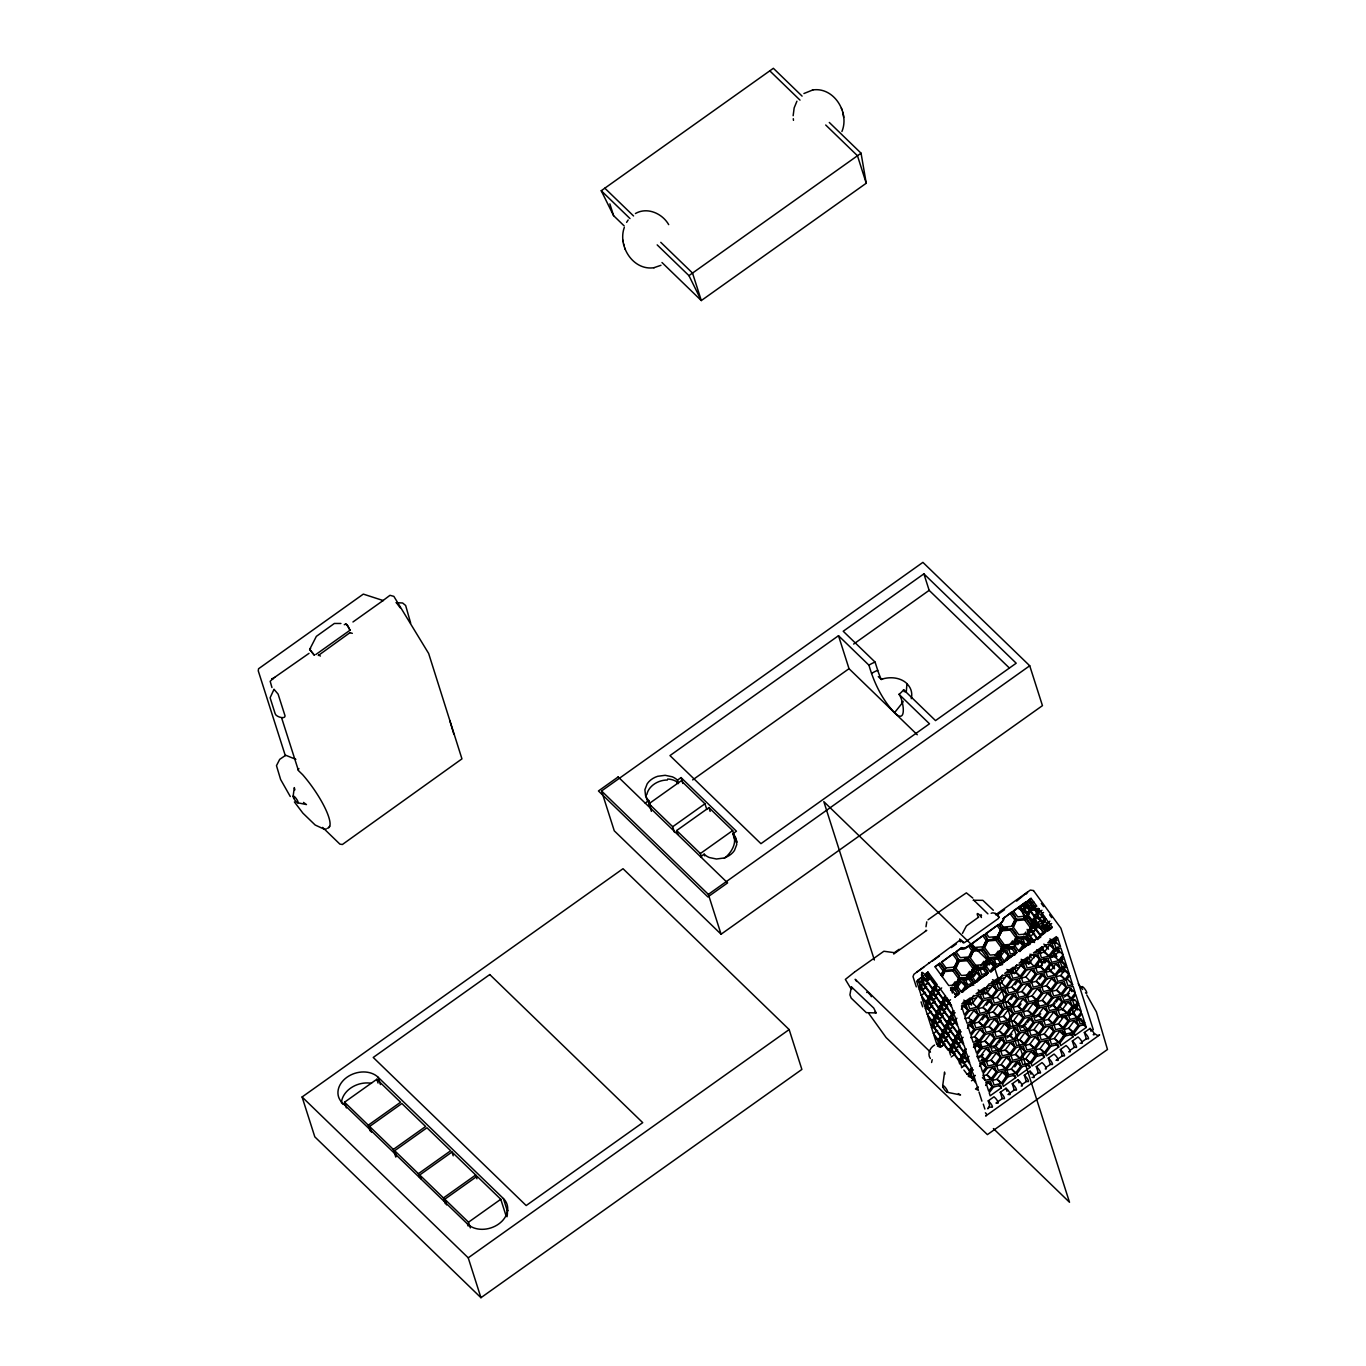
<?xml version="1.0" encoding="UTF-8"?>
<svg xmlns="http://www.w3.org/2000/svg" width="1366" height="1366" viewBox="0 0 1366 1366"><rect width="100%" height="100%" fill="white"/><g stroke="black" fill="none" stroke-linecap="round" stroke-linejoin="round"><path stroke-width="1.5" d="M893.705 954.031L926.746 930.383M654.177 267.685C633.141 271.031 617.466 246.051 624.33 227.422M796.924 101.204L794.158 107.914L793.151 115.717M841.917 131.495C849.823 112.712 834.063 86.57 812.514 89.985M851.325 987.037L849.925 994.858L851.189 998.102L866.351 1012.667L876.152 1012.94L873.711 1008.04L851.445 986.901L851.906 989.001M944.845 1074.291L944.521 1072.02M944.487 1072.669L942.694 1085.748M453.871 734.225L449.721 720.377M293.127 796.31L294.305 787.601L294.885 789.889M925.977 926.763L926.763 921.862M906.256 692.152L906.956 683.649A24.656 19.022 -17.7 0 0 882.521 678.953M1026.447 893.962L1026.925 892.783M352.308 633.346L350.277 632.765M309.655 649.448L314.248 655.082L309.655 649.448L316.349 636.368L334.363 623.459L340.919 623.477M344.266 624.672L346.349 624.074L350.106 630.153L315.751 654.587M318.295 655.509L350.14 632.543M854.399 972.165L845.366 979.405L850.728 988.318M410.671 623.118L405.651 605.497L402.629 602.987L396.003 602.662M991.17 913.273C993.936 911.498 1000.783 915.698 998.341 918.55L964.362 942.677L960.418 939.808L913.922 974.282L913.017 976.588L916.296 986.867M940.798 975.222L944.06 969.245L939.706 963.286L934.942 966.684L941.345 975.444L944.06 969.245M941.874 976.553L945.221 970.321L954.117 969.553L959.461 976.878L955.927 984.937L948.738 985.552L942.369 976.844L945.221 970.321M958.403 959.034L953.656 968.46L958.403 959.034L954.049 953.092L941.618 961.92L945.972 967.879L954.868 967.111M955.517 967.913L959.564 960.11L968.46 959.359L973.804 966.667L969.057 976.075L973.804 966.667M959.564 960.11L956.029 968.187L961.374 975.495L970.27 974.743M954.714 986.286L959.461 976.878M964.43 958.556L967.999 958.249L972.746 948.841L969.877 944.913L967.179 946.792A7.581 7.342 42.6 0 1 964.737 947.765A6.642 6.437 42.3 0 1 961.732 947.628L955.961 951.726L960.315 957.668L969.211 956.917L972.746 948.841M956.593 985.74L960.622 977.936L969.518 977.185L973.856 983.127L961.784 992.194M960.622 977.936L957.088 986.013L961.442 991.972L973.856 983.127M969.86 957.703L973.907 949.916L982.803 949.148L988.147 956.473L984.613 964.533L975.717 965.301L974.504 966.633L969.16 959.325M973.907 949.916L970.372 957.993L975.717 965.301M982.325 948.055L987.089 938.63L984.22 934.703L971.789 943.547L974.658 947.475L983.554 946.706L987.089 938.63M970.219 977.151L974.965 967.743L983.862 966.974L988.199 972.933L974.573 983.11L970.219 977.151L974.965 967.743M984.203 947.509L988.25 939.706L997.146 938.954L1002.49 946.262L997.743 955.671L1002.49 946.262M988.25 939.706L984.715 947.782L990.06 955.09L998.956 954.339M983.4 965.882L988.147 956.473M993.116 938.152L996.668 937.844L1001.432 928.436L998.563 924.509L986.132 933.337L984.92 934.685L986.833 937.298M985.279 965.335L989.308 957.532L998.205 956.781L1002.542 962.723L990.47 971.789M996.668 937.844L1001.432 928.436M989.308 957.532L985.774 965.608L990.128 971.567L1002.542 962.723M997.846 938.92L1002.593 929.512L1011.489 928.743L1016.833 936.069L1013.299 944.128L1004.403 944.896L1003.19 946.228L997.846 938.92L1002.593 929.512M1011.728 926.028L1015.775 918.225L1011.421 912.283L1003.02 918.737L1011.421 912.283M998.905 956.746L1003.651 947.338L1012.548 946.57L1016.885 952.529L1003.259 962.706L998.905 956.746L1003.651 947.338M1015.775 918.225L1012.24 926.302L1003.344 927.07L1002.132 928.402L999.263 924.475L1000.083 923.911M1012.889 927.104L1016.936 919.301L1025.832 918.55L1031.176 925.858L1026.429 935.266L1031.176 925.858M1016.936 919.301L1013.401 927.377L1018.746 934.685L1027.642 933.934M1012.787 943.855L1016.833 936.069M1030.118 908.031L1025.354 917.44L1030.118 908.031L1025.764 902.072L1013.333 910.917L1017.687 916.859L1026.583 916.108M1013.965 944.93L1017.994 937.127L1026.89 936.376L1031.228 942.318L1019.156 951.385M1017.994 937.127L1014.46 945.204L1018.814 951.163L1031.228 942.318M1026.532 918.515L1031.279 909.107L1038.467 908.492L1044.836 917.201L1041.985 923.723L1033.089 924.492L1031.876 925.824L1026.532 918.515L1031.279 909.107M1032.337 926.933L1027.591 936.342L1032.337 926.933L1041.233 926.165L1045.571 932.124L1031.945 942.301L1028.683 937.827M1041.473 923.433L1044.836 917.201M1042.617 924.594L1045.861 918.601L1052.264 927.36L1047.876 930.963M1045.195 930.605L1041.934 926.148L1045.861 918.601M962.467 933.371L966.445 925.875L978.176 917.491M273.968 689.42L270.109 697.77L275.129 713.65C275.795 716.86 285.255 719.558 285.067 715.921L278.101 694.116L274.088 689.369L274.02 690.428M995.575 913.461L995.507 914.52M902.738 702.431L894.508 712.711C882.043 699.477 873.933 682.556 868.947 665.191L838.502 635.702L669.972 755.586L760.947 843.676L929.478 723.792L899.016 694.304A24.161 18.646 -17.7 0 0 903.626 689.728L935.522 720.599L1016.202 663.21L923.894 573.857L843.215 631.246L875.094 662.1L877.723 670.347A58.909 14.343 54.6 0 0 881.275 679.483L882.556 679.073M626.601 222.351L628.155 219.977M309.689 649.328L310.628 648.611M952.017 985.945L955.227 981.642M954.458 985.091L956.593 982.222M956.951 987.703L961.22 981.983L965.438 986.064L961.169 991.801M966.36 975.734L969.57 971.431M971.294 977.51L975.563 971.772L979.781 975.853L974.436 983.025M980.703 965.54L983.913 961.237M973.719 976.673L976.929 972.37L981.147 976.451L986.457 975.204M962.535 992.382L966.804 986.645L973.89 984.988M983.144 964.686L985.279 961.818M985.637 967.299L989.889 961.579L994.124 965.66L989.855 971.397M995.046 955.329L998.256 951.026M989.138 965.028L991.272 962.159L995.49 966.24L1002.576 964.584M976.878 982.188L981.147 976.451M996.412 955.927L999.622 951.624L1006.708 949.951L1008.467 955.449L1003.122 962.62L1016.885 952.529M961.288 1009.286L964.089 1005.325M999.98 957.105L1004.232 951.368L1008.467 955.449M1009.389 945.135L1012.599 940.832M966.633 1002.781L970.321 997.846L961.749 1003.942L966.633 1002.781L963.833 1000.066M973.804 995.37L971.67 998.239L973.429 1003.737M991.221 971.977L995.49 966.24M1011.83 944.282L1013.965 941.43L1021.051 939.757L1022.81 945.255L1018.541 950.992M967.999 1003.378L973.343 996.207L980.429 994.55L982.188 1000.049L976.844 1007.203L969.758 1008.876L967.999 1003.378L965.199 1000.663M967.316 1004.369L972.626 1003.122L978.432 995.114M1014.323 946.894L1018.575 941.174L1022.81 945.255M1023.749 934.89L1025.917 932.005M967.845 1010.242L964.362 1014.921L961.459 1005.837L966.086 1004.744L967.845 1010.242L963.628 1006.161M980.976 992.587L984.664 987.635L976.092 993.731L980.976 992.587L978.176 989.855M1017.824 944.623L1019.958 941.755L1024.176 945.835L1029.896 944.504M989.223 983.742L986.013 988.045L987.772 993.543M1006.622 960.349L1009.833 956.046L1015.143 954.8M969.211 1010.84L964.891 1016.628L966.991 1023.185L972.712 1021.836L978.056 1014.665L976.297 1009.167L969.211 1010.84L964.994 1006.759M982.342 993.184L987.686 986.013L994.772 984.34L996.531 989.838L991.187 997.009L984.101 998.683L982.342 993.184L979.542 990.452M964.686 1018.643L968.494 1017.755L973.838 1010.584L978.056 1014.665M981.659 994.175L986.969 992.928L992.775 984.92M995.319 982.376L999.007 977.441L990.435 983.537L995.319 982.376L992.519 979.661M1002.49 974.965L1000.356 977.834L1002.115 983.332M1019.907 951.573L1024.176 945.835M983.554 1000.629L978.21 1007.801L979.968 1013.299L987.055 1011.625L992.399 1004.471L990.64 998.973L983.554 1000.629L979.337 996.548M996.685 982.974L1002.029 975.802L1009.115 974.146L1010.874 979.644L1005.53 986.798L998.444 988.472L996.685 982.974L993.885 980.259M967.367 1028.325L969.706 1025.2L973.924 1029.298L970.441 1033.977L967.538 1024.876L972.165 1023.8L973.924 1029.298M977.527 1008.791L982.837 1007.545L988.181 1000.373L992.399 1004.471M996.002 983.964L1001.312 982.717L1007.118 974.709M1009.662 972.182L1013.35 967.23L1004.778 973.326L1009.662 972.182L1006.862 969.45M986.337 1005.274L989.547 1000.971L993.765 1005.052L1000.851 1003.395L1002.61 1008.893L997.265 1016.048L990.179 1017.721L988.421 1012.223L984.203 1008.142M1016.833 964.772L1014.699 967.64L1016.458 973.138M974.078 1022.434L979.422 1015.262L986.508 1013.589L988.267 1019.087L982.922 1026.259L975.836 1027.932L974.078 1022.434L971.277 1019.702M992.553 997.607L997.897 990.435L1004.983 988.762L1006.742 994.26L1001.398 1001.432L994.311 1003.105L992.553 997.607L988.335 993.509M1011.028 972.78L1016.372 965.608L1023.458 963.935L1025.217 969.433L1019.873 976.605L1012.787 978.278L1011.028 972.78L1008.228 970.048M973.395 1023.424L978.705 1022.178L984.049 1015.006L988.267 1019.087M991.87 998.597L997.18 997.351L1002.524 990.179L1006.742 994.26M1010.345 973.77L1015.655 972.524L1021.461 964.516M1024.005 961.971L1027.693 957.037L1019.121 963.132L1024.005 961.971L1021.205 959.256M982.205 1019.89L985.415 1015.604L989.633 1019.685L996.719 1018.012L998.478 1023.51L993.133 1030.681L986.047 1032.355L984.288 1026.856L980.071 1022.758M1031.364 954.305L1029.042 957.429L1030.801 962.928M975.29 1029.879L970.97 1035.684L973.07 1042.224L978.79 1040.875L984.135 1033.72L982.376 1028.222L975.29 1029.879L971.072 1025.798M988.421 1012.223L993.765 1005.052M1012.24 980.225L1006.896 987.396L1008.654 992.894L1015.741 991.221L1021.085 984.066L1019.326 978.568L1012.24 980.225L1008.023 976.144M1025.371 962.569L1030.715 955.397L1037.801 953.741L1039.56 959.239L1034.216 966.394L1027.13 968.067L1025.371 962.569L1022.571 959.854M970.765 1037.699L974.573 1036.794L979.917 1029.622L984.135 1033.72M987.738 1013.213L993.048 1011.967L998.392 1004.795L1002.61 1008.893M1006.213 988.386L1011.523 987.14L1016.867 979.968L1021.085 984.066M1024.688 963.559L1029.998 962.313L1035.343 955.141L1039.56 959.239M1015.023 984.869L1018.233 980.566L1022.451 984.647L1029.537 982.991L1031.296 988.489L1025.951 995.643L1018.865 997.317L1017.107 991.818L1012.889 987.738M984.288 1026.856L989.633 1019.685M1008.108 994.858L1002.764 1002.029L1004.522 1007.527L1011.608 1005.854L1016.953 998.683L1015.194 993.184L1008.108 994.858L1003.89 990.777M1021.239 977.202L1026.583 970.031L1033.669 968.357L1035.428 973.856L1030.084 981.027L1022.997 982.7L1021.239 977.202L1017.021 973.104M1039.714 952.375L1045.058 945.204L1052.144 943.53L1053.903 949.028L1048.559 956.2L1041.473 957.873L1039.714 952.375L1036.914 949.643M973.446 1047.38L975.785 1044.256L980.003 1048.337L976.519 1053.015L973.617 1043.931L978.244 1042.839L980.003 1048.337M983.605 1027.847L988.916 1026.6L994.26 1019.429L998.478 1023.51M1002.081 1003.02L1007.391 1001.773L1012.735 994.602L1016.953 998.683M1020.556 978.193L1025.866 976.946L1031.21 969.775L1035.428 973.856M1039.031 953.366L1044.341 952.119L1049.669 944.948L1053.903 949.028M1052.691 941.567L1056.379 936.632L1047.807 942.728L1052.691 941.567L1049.891 938.852M974.982 1047.739L977.151 1044.853L981.369 1048.934L988.455 1047.261L990.213 1052.759L984.869 1059.931L979.149 1061.28L977.049 1054.723L981.369 1048.934M1010.891 999.485L1014.101 995.199L1018.319 999.28L1025.405 997.607L1027.164 1003.105L1021.819 1010.277L1014.733 1011.95L1012.974 1006.452L1008.757 1002.354M981.915 1046.971L980.156 1041.473L985.501 1034.301L992.587 1032.645L994.346 1038.143L989.001 1045.297L981.915 1046.971L977.697 1042.89M998.631 1016.645L1003.976 1009.474L1011.062 1007.818L1012.821 1013.316L1007.476 1020.47L1000.39 1022.144L998.631 1016.645L994.414 1012.565M1017.107 991.818L1022.451 984.647M1040.926 959.82L1035.582 966.991L1037.34 972.49L1044.427 970.816L1049.771 963.662L1048.012 958.164L1040.926 959.82L1036.709 955.739M1054.057 942.164L1057.557 937.486L1060.443 946.57L1055.816 947.663L1054.057 942.164L1051.257 939.449M979.473 1042.463L984.784 1041.216L990.128 1034.045L994.346 1038.143M997.948 1017.636L1003.259 1016.389L1008.603 1009.218L1012.821 1013.316M1016.424 992.809L1021.734 991.562L1027.078 984.391L1031.296 988.489M1034.899 967.982L1040.209 966.735L1045.536 959.564L1049.771 963.662M1044.785 963.03L1046.919 960.161L1051.137 964.242L1058.223 962.586L1059.982 968.084L1054.637 975.239L1047.551 976.912L1045.793 971.414L1041.575 967.333M994.499 1031.279L999.844 1024.107L1006.93 1022.434L1008.689 1027.932L1003.344 1035.104L996.258 1036.777L994.499 1031.279L990.282 1027.181M1012.974 1006.452L1018.319 999.28M1036.794 974.453L1031.45 981.625L1033.208 987.123L1040.294 985.449L1045.639 978.278L1043.88 972.78L1036.794 974.453L1032.576 970.372M1049.925 956.798L1055.269 949.626L1060.989 948.277L1063.09 954.834L1058.77 960.622L1051.683 962.296L1049.925 956.798L1045.707 952.7M976.844 1056.738L980.651 1055.85L985.996 1048.678L990.213 1052.759M993.816 1032.269L999.127 1031.023L1004.471 1023.851L1008.689 1027.932M1012.291 1007.442L1017.602 1006.196L1022.946 999.024L1027.164 1003.105M1030.767 982.615L1036.077 981.369L1041.404 974.197L1045.639 978.278M1049.242 957.788L1054.552 956.542L1058.872 950.736L1057.813 947.475M1021.102 1003.908L1018.968 1006.776L1023.185 1010.874L1024.944 1016.372L1032.03 1014.699L1037.375 1007.527L1035.616 1002.029L1028.53 1003.703L1023.185 1010.874M1039.577 979.08L1042.787 974.795L1047.005 978.876L1054.091 977.202L1055.85 982.7L1050.505 989.872L1043.419 991.545L1041.66 986.047L1037.443 981.949M990.367 1045.895L995.712 1038.723L1002.798 1037.067L1004.556 1042.565L999.212 1049.72L992.126 1051.393L990.367 1045.895L986.15 1041.814M1010.601 1026.566L1008.842 1021.068L1014.187 1013.896L1021.273 1012.24L1023.032 1017.738L1017.687 1024.893L1010.601 1026.566L1006.383 1022.485M1027.317 996.241L1032.662 989.069L1039.748 987.413L1041.507 992.911L1036.162 1000.066L1029.076 1001.739L1027.317 996.241L1023.1 992.16M1045.793 971.414L1051.137 964.242M979.524 1066.419L981.864 1063.294L986.081 1067.392L982.598 1072.071L979.695 1062.97L984.323 1061.894L986.081 1067.392M989.684 1046.885L994.994 1045.639L1000.339 1038.467L1004.556 1042.565M1008.159 1022.058L1013.47 1020.812L1018.814 1013.64L1023.032 1017.738M1026.634 997.231L1031.945 995.985L1037.272 988.813L1041.507 992.911M1045.11 972.404L1050.42 971.158L1055.747 963.986L1059.982 968.084M998.717 1043.078L1001.705 1039.065L1005.922 1043.146L1013.009 1041.49L1014.767 1046.988L1009.423 1054.142L1002.337 1055.816L1000.578 1050.317L1005.922 1043.146M986.235 1060.511L991.579 1053.357L998.666 1051.683L1000.424 1057.182L995.08 1064.353L987.994 1066.009L986.235 1060.511L982.017 1056.43M1004.71 1035.701L1010.055 1028.53L1017.141 1026.856L1018.899 1032.355L1013.555 1039.526L1006.469 1041.199L1004.71 1035.701L1000.493 1031.603M1041.66 986.047L1047.005 978.876M985.552 1061.519L990.862 1060.272L996.207 1053.101L1000.424 1057.182M1004.027 1036.692L1009.337 1035.445L1014.682 1028.274L1018.899 1032.355M1022.502 1011.865L1027.813 1010.618L1033.14 1003.447L1037.375 1007.527M1040.977 987.037L1046.288 985.791L1051.615 978.619L1055.85 982.7M987.447 1067.973L983.127 1073.761L985.227 1080.318L990.948 1078.969L996.292 1071.815L994.533 1066.317L987.447 1067.973L983.23 1063.892M1019.053 1025.49L1024.398 1018.319L1031.484 1016.663L1033.242 1022.161L1027.898 1029.315L1020.812 1030.988L1019.053 1025.49L1014.836 1021.409M1039.287 1006.161L1037.528 1000.663L1042.873 993.492L1049.959 991.836L1051.718 997.334L1046.373 1004.488L1039.287 1006.161L1035.069 1002.081M1056.003 975.836L1061.348 968.665L1067.068 967.316L1069.168 973.873L1064.848 979.661L1057.762 981.334L1056.003 975.836L1051.786 971.755M982.905 1075.793L986.73 1074.888L992.075 1067.717L996.292 1071.815M999.895 1051.308L1005.205 1050.061L1010.55 1042.89L1014.767 1046.988M1018.37 1026.481L1023.68 1025.234L1029.008 1018.063L1033.242 1022.161M1036.845 1001.654L1042.156 1000.407L1047.483 993.236L1051.718 997.334M1055.32 976.827L1060.631 975.58L1064.951 969.792L1069.168 973.873M1027.403 1022.673L1030.391 1018.66L1034.608 1022.741L1041.695 1021.085L1043.453 1026.583L1038.109 1033.738L1031.023 1035.411L1029.264 1029.913L1034.608 1022.741M996.446 1064.934L1001.79 1057.779L1008.876 1056.106L1010.635 1061.604L1005.291 1068.775L998.205 1070.432L996.446 1064.934L992.228 1060.853M1014.921 1040.107L1020.265 1032.952L1027.352 1031.279L1029.11 1036.777L1023.766 1043.948L1016.68 1045.605L1014.921 1040.107L1010.703 1036.026M1033.396 1015.297L1038.741 1008.125L1045.827 1006.452L1047.585 1011.95L1042.241 1019.121L1035.155 1020.795L1033.396 1015.297L1029.179 1011.199M1051.871 990.47L1057.216 983.298L1064.302 981.625L1066.061 987.123L1060.716 994.294L1053.63 995.968L1051.871 990.47L1047.654 986.372M985.603 1085.475L987.942 1082.35L992.16 1086.431L988.66 1091.11L985.774 1082.026L990.401 1080.933L992.16 1086.431M995.763 1065.941L1001.073 1064.677L1006.418 1057.523L1010.635 1061.604M1014.238 1041.114L1019.548 1039.868L1024.876 1032.696L1029.11 1036.777M1032.713 1016.287L1038.023 1015.04L1043.351 1007.869L1047.585 1011.95M1051.188 991.46L1056.499 990.213L1061.826 983.042L1066.061 987.123M992.314 1079.567L997.658 1072.395L1004.744 1070.722L1006.503 1076.22L1001.158 1083.392L994.072 1085.065L992.314 1079.567L988.096 1075.486M1010.789 1054.74L1016.133 1047.568L1023.219 1045.912L1024.978 1051.41L1019.634 1058.565L1012.548 1060.238L1010.789 1054.74L1006.571 1050.659M1047.739 1005.086L1053.084 997.914L1060.17 996.258L1061.928 1001.756L1056.584 1008.911L1049.498 1010.584L1047.739 1005.086L1043.522 1001.005M1069.715 975.58L1072.6 984.664L1067.973 985.757L1066.214 980.259L1069.715 975.58L1063.141 968.426M991.631 1080.557L996.941 1079.311L1002.285 1072.139L1006.503 1076.22M1010.106 1055.73L1015.416 1054.484L1020.743 1047.312L1024.978 1051.41M1028.581 1030.903L1033.891 1029.657L1039.219 1022.485L1043.453 1026.583M1047.056 1006.076L1052.366 1004.83L1057.694 997.658L1061.928 1001.756M1056.089 1002.268L1059.077 998.256L1063.294 1002.337L1070.381 1000.68L1072.139 1006.179L1066.795 1013.333L1059.709 1015.006L1057.95 1009.508L1053.732 1005.427M993.526 1087.029L989.206 1092.817L990.162 1095.788L1001.398 1087.814L1000.612 1085.355L993.526 1087.029L989.308 1082.931M1008.415 1074.854L1006.657 1069.356L1012.001 1062.202L1019.087 1060.528L1020.846 1066.026L1015.501 1073.198L1008.415 1074.854L1005.598 1072.139M1025.132 1044.529L1030.476 1037.375L1037.562 1035.701L1039.321 1041.199L1033.977 1048.371L1026.89 1050.027L1025.132 1044.529L1020.914 1040.448M1043.607 1019.702L1048.951 1012.548L1056.038 1010.874L1057.796 1016.372L1052.452 1023.544L1045.366 1025.217L1043.607 1019.702L1039.389 1015.621M1062.082 994.892L1067.427 987.72L1073.147 986.372L1075.247 992.928L1070.927 998.717L1063.841 1000.39L1062.082 994.892L1057.865 990.794M1005.974 1070.363L1011.284 1069.1L1016.611 1061.945L1020.846 1066.026M1024.449 1045.536L1029.759 1044.29L1035.087 1037.118L1039.321 1041.199M1042.924 1020.709L1048.234 1019.463L1053.562 1012.291L1057.796 1016.372M1061.399 995.882L1066.709 994.636L1071.029 988.83L1075.247 992.928M1014.784 1066.829L1017.994 1062.526L1022.212 1066.624L1029.298 1064.951L1030.084 1067.409L1017.653 1076.237L1016.867 1073.778L1012.752 1070.022M1002.524 1083.989L1007.869 1076.818L1014.955 1075.144L1015.741 1077.603L1003.31 1086.431L1002.524 1083.989L998.409 1080.216M1021 1059.162L1026.344 1051.991L1033.43 1050.317L1035.189 1055.833L1029.844 1062.987L1022.758 1064.66L1021 1059.162L1016.782 1055.081M1039.475 1034.335L1044.819 1027.164L1051.905 1025.507L1053.664 1031.006L1048.32 1038.16L1041.233 1039.833L1039.475 1034.335L1035.257 1030.254M1057.95 1009.508L1063.294 1002.337M1020.317 1060.153L1025.627 1058.906L1030.954 1051.735L1035.189 1055.833M1038.792 1035.326L1044.102 1034.079L1049.429 1026.908L1053.664 1031.006M1057.267 1010.498L1062.577 1009.252L1067.905 1002.081L1072.139 1006.179M1016.867 1073.778L1022.212 1066.624M1037.101 1054.45L1035.343 1048.951L1040.687 1041.797L1047.773 1040.124L1049.532 1045.622L1044.187 1052.793L1037.101 1054.45L1034.284 1051.735M1053.818 1024.124L1059.162 1016.97L1066.248 1015.297L1068.007 1020.795L1062.663 1027.966L1055.577 1029.622L1053.818 1024.124L1049.6 1020.043M1072.293 999.314L1075.776 994.619L1078.679 1003.72L1074.052 1004.813L1072.293 999.314L1068.075 995.216M1034.66 1049.959L1039.97 1048.695L1045.297 1041.541L1049.532 1045.622M1053.135 1025.132L1058.445 1023.885L1063.773 1016.714L1068.007 1020.795M1031.21 1063.585L1036.555 1056.413L1043.641 1054.74L1044.427 1057.199L1031.996 1066.026L1031.21 1063.585L1027.095 1059.811M1049.686 1038.758L1055.03 1031.586L1062.116 1029.93L1063.875 1035.428L1058.53 1042.582L1051.444 1044.256L1049.686 1038.758L1045.468 1034.677M1068.161 1013.931L1073.505 1006.759L1079.225 1005.41L1081.326 1011.967L1077.006 1017.755L1069.919 1019.429L1068.161 1013.931L1063.943 1009.85M1049.003 1039.748L1054.313 1038.502L1059.64 1031.33L1063.875 1035.428M1067.478 1014.921L1072.788 1013.674L1077.108 1007.886L1076.049 1004.608M1045.553 1053.374L1050.898 1046.219L1057.984 1044.546L1058.77 1047.005L1046.339 1055.833L1045.553 1053.374L1041.438 1049.617M1065.787 1034.045L1064.029 1028.547L1069.373 1021.392L1076.459 1019.719L1078.218 1025.217L1072.873 1032.389L1065.787 1034.045L1062.97 1031.33M1063.346 1029.554L1068.656 1028.291L1073.983 1021.136L1078.218 1025.217M1059.896 1043.18L1065.241 1036.009L1072.327 1034.335L1073.113 1036.794L1060.682 1045.622L1059.896 1043.18L1055.781 1039.406M1078.372 1018.353L1081.855 1013.674L1084.758 1022.758L1080.13 1023.851L1078.372 1018.353L1074.154 1014.272M1075.025 1035.428L1074.239 1032.969L1079.584 1025.815L1085.304 1024.466L1086.26 1027.437L1075.025 1035.428L1072.208 1032.696M973.258 900.245L982.854 900.348L993.355 910.285M1001.517 922.579L1000.441 923.621M925.841 930.28L925.482 931.134M935.317 966.889L939.706 963.286M941.959 962.159L954.049 953.092M956.2 952.034L961.749 947.611M945.972 967.879L944.76 969.211L940.406 963.269M960.52 948.96A6.642 6.437 42.5 0 0 963.525 949.097A7.581 7.342 42.3 0 0 965.967 948.141L969.877 944.913M972.131 943.786L984.22 934.703M944.008 971.653L952.905 970.885L954.117 969.553M970.577 944.879L973.446 948.807L974.658 947.475M967.999 958.249L969.211 956.917M984.92 934.685L998.563 924.509M958.351 961.459L967.248 960.691L968.46 959.359M972.694 951.248L981.573 950.48L982.803 949.148M1015.382 916.723L1012.121 912.249L1025.764 902.072M1026.464 902.055L1031.04 898.333L1036.828 906.256L1032.03 906.665L1030.818 907.997L1026.464 902.055L1031.04 898.333M987.037 941.054L995.916 940.286L997.146 938.954M950.753 989.001L955.175 987.379L959.513 993.338L954.954 997.06L959.513 993.338M1001.38 930.844L1010.259 930.092L1011.489 928.743M959.41 979.285L968.306 978.517L969.518 977.185M1015.723 920.65L1024.602 919.881L1025.832 918.55M973.753 969.075L982.649 968.323L983.862 966.974M1030.066 910.439L1037.255 909.824L1038.467 908.492M974.573 983.11L988.199 972.933M988.096 958.881L996.992 958.112L998.205 956.781M1002.439 948.67L1011.335 947.919L1012.548 946.57M1016.782 938.476L1025.678 937.708L1026.89 936.376M1031.125 928.265L1040.021 927.514L1041.233 926.165M1031.945 942.301L1045.571 932.124M960.418 939.808L960.418 941.857L959.649 938.988L963.372 942.967M995.763 914.725L1030.34 890.069L1033.481 890.564M917.969 980.122L920.957 977.663L923.211 983.827L917.969 980.122L922.272 977.066M923.023 976.058L921.35 974.931L924.389 979.337L923.023 976.058L921.418 977.288L925.448 979.422L928.317 977.373M1016.611 901.133L1027.676 892.032M1019.804 907.69L1022.775 905.231L1025.046 911.395L1019.804 907.69L1029.025 901.816M1029.725 899.528L1030.92 903.933L1036.367 911.105L1039.082 912.334L1041.951 910.285M932.193 1059.675L931.612 1062.492M381.899 601.381L389.993 595.303L393.869 596.379L428.651 653.477L461.947 758.864L342.371 844.512L339.878 844.12L322.615 827.403M956.849 899.306L966.377 892.869L972.814 898.077M381.609 601.603L352.957 621.974M956.524 899.545L928.077 919.762M624.194 225.919L613.607 215.674L601.245 190.728L773.361 68.3L802.081 96.115M657.183 244.89L688.942 275.625L861.058 153.197L829.299 122.462M861.058 153.197L866.232 183.232L701.304 300.554L661.981 262.511M601.552 790.965L922.904 562.365L1029.725 665.771L1042.446 705.641L721.077 934.224L614.273 830.818L601.552 790.965L708.356 894.371L721.077 934.224M853.63 644.069L929.153 590.351L923.894 573.857M645.196 803.106L648.782 800.544A21.173 16.341 -17.7 0 1 645.572 795.763L644.889 789.719L647.194 783.794A16.87 13.028 -17.7 0 1 657.746 776.281L665.157 775.307L672.243 776.793A21.173 16.341 -17.7 0 1 677.451 780.157L678.475 783.316M677.451 780.157L681.053 777.596L736.428 831.211L732.842 833.772L734.088 837.665A16.87 13.54 -58 0 1 734.925 838.741M651.394 811.353L648.952 803.737L681.224 780.789L704.958 803.771L706.785 809.475M692.647 779.918L849.02 668.691L838.502 635.702M674.514 832.423L672.704 826.72L704.958 803.771M302.091 1096.983L623.016 868.708L789.155 1029.571L801.876 1069.424L480.952 1297.7L314.812 1136.853L302.091 1096.983L468.231 1257.83L480.952 1297.7M677.86 834.353L676.648 830.545L708.92 807.596L732.654 830.579L736.308 842.002M346.383 1107.911L344.556 1102.208L376.828 1079.26L400.562 1102.225L368.291 1125.191L370.118 1130.894M701.595 857.336L700.382 853.528L732.654 830.579M700.57 856.721L704.156 854.16A21.173 16.341 -17.7 0 0 709.381 857.541L716.45 859.009L723.86 858.019A16.87 13.028 -17.7 0 0 734.43 850.523L736.735 844.598L736.052 838.57A21.173 16.341 -17.7 0 0 732.842 833.772M371.432 1132.175L369.605 1126.455L401.877 1103.506L425.611 1126.489L393.34 1149.438L395.781 1157.053M708.356 894.371L1029.725 665.771M396.481 1156.421L394.672 1150.718L426.943 1127.77L450.678 1150.735L418.406 1173.701L419.618 1177.509M420.933 1178.773L419.721 1174.982L451.992 1152.016L475.727 1174.999L476.939 1178.807M445.282 1203.668L443.455 1197.948L475.727 1174.999M446.597 1204.932L444.77 1199.228L477.041 1176.28L500.776 1199.263L506.24 1216.389M470.331 1227.914L468.504 1222.211L500.776 1199.263M468.231 1257.83L789.155 1029.571M916.928 972.029L923.809 967.145M932.397 961.032L939.279 956.149M951.299 947.594L956.456 943.923M997.709 914.571L1004.591 909.688M1026.276 902.516L1029.144 900.467M1021.358 906.717L1018.49 908.766L1019.326 908.083L1026.498 917.884M1023.595 905.299L1027.078 906.341A4.542 1.11 54.6 0 1 1024.841 903.541L1023.595 905.299L1028.974 900.775M1023.288 905.897L1026.156 903.865M919.523 982.154L922.392 980.122M1021.358 909.722L1025.661 906.665M919.216 982.752L917.508 980.498L916.654 981.198L918.567 987.157L920.974 988.25L919.216 982.752L922.084 980.703M1021.119 910.541L1025.354 907.246M1030.92 903.933L1033.789 901.884M929.392 977.697L926.524 979.746L926.865 980.788L932.312 987.96L936 989.633L934.242 984.135L928.795 976.963L925.26 975.358M926.865 980.788L931.168 977.715M918.567 987.157L921.435 985.108M926.558 981.369L932.005 988.54L933.763 994.038L930.075 992.365L924.628 985.193L922.87 979.695L926.558 981.369L930.861 978.312M919.113 988.864L922.084 990.213L927.531 997.385L929.29 1002.883L925.602 1001.21L921.196 995.404L919.113 988.864L921.982 986.815M924.628 985.193L927.497 983.161M1026.464 912.761L1024.705 907.263L1028.393 908.936L1033.84 916.108L1035.599 921.606L1031.911 919.933L1026.464 912.761L1029.332 910.729M924.321 985.791L929.768 992.962L931.527 998.461L927.838 996.787L922.392 989.616L920.633 984.118L924.321 985.791L928.624 982.735M922.392 989.616L926.694 986.559M1028.53 914.127L1024.227 917.184L1022.468 911.685L1026.156 913.359L1031.603 920.53L1033.362 926.028M922.084 990.213L924.953 988.164M1023.919 917.781L1028.222 914.708M1036.367 911.105L1039.236 909.056M1028.359 907.314L1034.13 915.527L1037.836 917.201L1036.077 911.703L1038.945 909.654M921.196 995.404L925.499 992.348M932.312 987.96L935.181 985.91M1034.13 915.527L1036.999 913.478M932.005 988.54L936.308 985.484M1033.84 916.108L1038.143 913.051M930.075 992.365L934.378 989.308M1031.911 919.933L1034.779 917.901M929.768 992.962L934.071 989.906M1031.603 920.53L1034.472 918.481M1044.649 919.95L1048.371 927.412L1044.683 925.738L1039.236 918.567L1037.494 913.069L1040.67 914.503L1043.539 912.471M927.838 996.787L930.707 994.755M1031.108 923.331L1033.977 921.299M927.531 997.385L930.4 995.336M1030.801 923.928L1033.669 921.879M937.4 990.999L935.659 985.501L938.835 986.935L945.204 995.66L946.536 999.844L942.847 998.17L937.4 990.999L941.703 987.942M1039.236 918.567L1043.539 915.493M937.11 991.596L942.557 998.768L944.316 1004.266L940.611 1002.593L935.181 995.421L933.422 989.923L937.11 991.596L939.979 989.547M1041.37 928.709L1036.999 922.972L1035.257 917.474L1038.945 919.147L1043.248 916.091M925.602 1001.21L928.47 999.161M925.294 1001.79L921.743 997.112L924.645 1006.196L927.053 1007.288L925.294 1001.79L929.597 998.734M935.181 995.421L939.484 992.348M1036.999 922.972L1041.302 919.916M934.873 996.002L940.32 1003.173L942.079 1008.671L938.391 1006.998L932.944 999.827L931.185 994.328L934.873 996.002L937.742 993.97M1034.182 925.567L1033.02 921.896L1036.709 923.57L1039.577 921.521M932.944 999.827L935.812 997.795M924.645 1006.196L927.514 1004.164M932.637 1000.424L938.083 1007.596L939.842 1013.094L936.154 1011.421L930.707 1004.249L928.948 998.751L932.637 1000.424L936.939 997.368M925.192 1007.903L928.163 1009.252L933.61 1016.424L935.368 1021.922L931.68 1020.248L927.275 1014.46L925.192 1007.903L928.06 1005.854M930.707 1004.249L935.01 1001.193M1040.858 936.939L1037.989 938.988L1032.542 931.817L1035.411 929.768M930.4 1004.847L935.847 1012.018L937.605 1017.516L933.917 1015.843L928.47 1008.671L926.711 1003.173L930.4 1004.847L934.703 1001.773M1034.66 941.959L1030.305 936.222L1028.547 930.724L1032.235 932.397L1036.538 929.341M1047.039 923.211L1049.908 921.179M942.847 998.17L945.716 996.121M1044.683 925.738L1048.986 922.665M928.47 1008.671L932.773 1005.598M942.557 998.768L945.426 996.719M1030.305 936.222L1034.608 933.166M1045.553 929.99L1044.392 926.319L1048.695 923.262M928.163 1009.252L932.466 1006.196M940.611 1002.593L943.479 1000.544M1049.788 928.778L1048.781 925.585L1051.649 923.553M940.32 1003.173L944.623 1000.117M927.275 1014.46L931.578 1011.386M938.391 1006.998L941.259 1004.966M1043.078 932.517L1040.209 934.566L1034.779 927.394M938.083 1007.596L942.386 1004.539M1044.222 932.09L1039.919 935.164L1034.472 927.992L1031.159 926.49M947.663 1001.807L952.051 1007.596L954.151 1014.153L951.163 1012.804L945.716 1005.632L943.974 1000.134L947.663 1001.807L950.531 999.758M1052.264 927.36L1047.5 930.758L1043.146 924.799M936.154 1011.421L939.023 1009.372M935.847 1012.018L938.715 1009.969M945.716 1005.632L950.019 1002.559M945.426 1006.213L950.873 1013.384L952.614 1018.882L948.926 1017.209L943.479 1010.037L941.737 1004.539L945.426 1006.213L949.729 1003.156M933.917 1015.843L938.22 1012.769M933.61 1016.424L937.913 1013.367M943.479 1010.037L947.782 1006.981M943.189 1010.635L948.636 1017.807L950.394 1023.305L946.689 1021.631L941.259 1014.46L939.501 1008.962L943.189 1010.635L947.492 1007.579M931.68 1020.248L934.549 1018.216M931.373 1020.846L927.821 1016.15L930.724 1025.251L933.132 1026.344L931.373 1020.846L934.242 1018.797M941.259 1014.46L945.562 1011.403M940.952 1015.058L946.399 1022.229L948.158 1027.727L944.469 1026.054L939.023 1018.882L937.264 1013.384L940.952 1015.058L945.255 1011.984M939.023 1018.882L943.325 1015.809M938.715 1019.463L944.162 1026.634L945.921 1032.133L942.233 1030.459L936.786 1023.288L935.027 1017.79L938.715 1019.463L941.584 1017.431M930.724 1025.251L933.593 1023.202M931.27 1026.942L934.242 1028.308L939.688 1035.479L941.447 1040.977L937.759 1039.304L933.354 1033.499L931.27 1026.942L934.139 1024.91M936.786 1023.288L941.089 1020.231M951.163 1012.804L954.031 1010.755M950.873 1013.384L953.741 1011.352M936.478 1023.885L941.925 1031.057L943.684 1036.555L939.996 1034.882L934.549 1027.71L932.79 1022.212L936.478 1023.885L940.781 1020.829M948.926 1017.209L955.141 1012.718M1056.977 940.286L1054.108 942.318L1056.533 943.411L1056.225 942.489L1053.135 943.223M934.549 1027.71L937.418 1025.661M948.636 1017.807L952.939 1014.75M946.689 1021.631L949.558 1019.582M946.399 1022.229L949.268 1020.18M933.354 1033.499L937.657 1030.442M944.469 1026.054L947.338 1024.005M944.162 1026.634L948.465 1023.578M954.031 1020.248L952.273 1014.75L954.697 1015.843L957.6 1024.944L954.031 1020.248L956.9 1018.216M942.233 1030.459L945.101 1028.427M941.925 1031.057L946.228 1028M951.795 1024.671L950.053 1019.173L953.741 1020.846L958.129 1026.651L960.23 1033.191L957.242 1031.842L951.795 1024.671L956.098 1021.614M1057.933 949.182L1053.63 952.239L1056.908 956.542M951.504 1025.268L956.951 1032.44L958.693 1037.938L955.005 1036.265L949.558 1029.093L947.816 1023.595L951.504 1025.268L955.807 1022.212M1057.643 949.763L1053.34 952.836L1056.601 957.139M939.996 1034.882L942.864 1032.833M1046.134 959.393L1041.831 962.449L1039.646 959.581M939.688 1035.479L942.557 1033.43M1045.827 959.974L1041.524 963.03L1039.355 960.161M949.558 1029.093L952.426 1027.044M1051.393 956.661L1055.696 953.588M949.268 1029.674L954.714 1036.845L956.473 1042.343L952.768 1040.67L947.338 1033.499L945.579 1028L949.268 1029.674L952.136 1027.642M1051.103 957.242L1055.406 954.185M937.759 1039.304L940.628 1037.255M937.452 1039.885L933.9 1035.206L936.803 1044.29L939.21 1045.383L937.452 1039.885L940.32 1037.853M1042.156 965.42L1039.287 967.452L1036.914 964.328M947.338 1033.499L951.641 1030.442M947.031 1034.096L952.478 1041.268L954.236 1046.766L950.548 1045.092L945.101 1037.921L943.343 1032.423L947.031 1034.096L949.899 1032.064M934.566 1045.041C930.109 1047.568 926.985 1053.835 930.348 1058.513M945.101 1037.921L949.404 1034.865M944.794 1038.519L950.241 1045.69L952 1051.188L948.311 1049.515L942.864 1042.343L941.106 1036.845L944.794 1038.519L949.097 1035.462M936.803 1044.29L939.671 1042.258M940.218 1043.948L937.349 1045.997L940.32 1047.346L944.623 1044.29M942.864 1042.343L947.167 1039.287M957.242 1031.842L960.11 1029.81M944.93 1043.692L940.628 1046.749L938.869 1041.251L942.557 1042.924L945.426 1040.892M956.951 1032.44L959.82 1030.391M958.351 1033.806L960.776 1034.899L963.679 1043.983L960.11 1039.304L958.351 1033.806L961.22 1031.757M1063.055 959.325L1060.187 961.374L1062.611 962.467L1062.304 961.527L1059.213 962.262M955.005 1036.265L957.873 1034.216M954.714 1036.845L957.583 1034.813M952.768 1040.67L955.637 1038.638M952.478 1041.268L955.346 1039.236M950.548 1045.092L954.851 1042.036M950.241 1045.69L954.544 1042.634M960.11 1039.304L962.979 1037.255M959.82 1039.902L964.208 1045.69L966.308 1052.247L963.32 1050.898L957.873 1043.726L956.132 1038.228L959.82 1039.902L962.688 1037.853M948.311 1049.515L951.18 1047.466M950.873 1048.063L948.004 1050.095L942.557 1042.924M957.873 1043.726L962.176 1040.653M1064.012 968.221L1059.675 971.158L1062.868 972.233M957.583 1044.307L963.03 1051.478L964.772 1056.977L961.083 1055.303L955.637 1048.132L953.895 1042.634L957.583 1044.307L960.452 1042.275M1059.418 971.875L1063.721 968.818M955.637 1048.132L959.939 1045.075M955.346 1048.729L960.793 1055.901L962.552 1061.399L958.847 1059.726L953.417 1052.554L951.658 1047.056L955.346 1048.729L959.649 1045.673M953.417 1052.554L957.72 1049.498M950.582 1055.133L949.421 1051.478L953.109 1053.152L957.412 1050.078M951.18 1056.977L955.483 1053.903M963.32 1050.898L966.189 1048.849M963.03 1051.478L965.899 1049.447M961.083 1055.303L965.386 1052.247M960.793 1055.901L965.096 1052.845M958.847 1059.726L961.715 1057.677M959.717 1063.977L958.556 1060.323L961.425 1058.274M966.189 1058.343L964.43 1052.845L966.855 1053.937L969.758 1063.038L966.189 1058.343L969.057 1056.311M963.952 1062.765L962.21 1057.267L965.899 1058.94L970.287 1064.729L972.387 1071.285L969.399 1069.937L963.952 1062.765L968.255 1059.709M964.584 1065.139L961.715 1067.188L959.974 1061.689L963.662 1063.363L967.965 1060.289M961.425 1067.768L965.728 1064.712M978.312 1058.223L983.383 1054.62M992.655 1048.029L997.709 1044.409M1006.981 1037.818L1012.052 1034.216M1021.324 1027.625L1026.395 1024.005M1035.667 1017.414L1040.738 1013.811M1050.01 1007.22L1055.081 1003.6M1064.353 997.009L1069.424 993.406M969.399 1069.937L972.268 1067.905M963.901 1070.056L967.162 1074.359L970.85 1076.032L969.109 1070.534L971.977 1068.485M970.509 1071.9L972.933 1072.993L975.836 1082.077L972.268 1077.398L970.509 1071.9L973.377 1069.851M967.162 1074.359L970.031 1072.31M968.306 1073.932L971.175 1071.883M972.268 1077.398L975.136 1075.349M968.289 1076.306L971.977 1077.979L974.846 1075.947M971.465 1080.796L974.334 1078.747M1076.169 1006.315L1071.866 1009.372L1074.052 1012.24M1075.879 1006.913L1071.576 1009.969L1074.837 1014.272M1070.261 1014.614L1074.564 1011.557M1069.954 1015.211L1072.822 1013.162M978.346 1086.943L975.478 1088.975L978.466 1090.341L976.366 1083.784L971.977 1077.979M1005.308 1077.928L1008.415 1075.725M1033.994 1057.54L1037.101 1055.32M1062.68 1037.135L1065.787 1034.916M988.25 1100.859L989.53 1102.089A3.637 0.888 54.6 0 1 991.989 1105.504A3.637 0.888 54.6 0 1 992.075 1107.28A45.368 11.048 54.6 0 0 987.874 1108.782L989.667 1105.265L988.25 1100.859L993.987 1096.778L995.268 1098.008A3.637 0.888 54.6 0 1 997.726 1101.423A3.637 0.888 54.6 0 1 997.812 1103.199A45.385 11.048 54.6 0 0 996.548 1103.028M1000.271 1092.322L1001.534 1093.534A3.637 0.888 54.6 0 1 1004.01 1096.966A3.637 0.888 54.6 0 1 1004.078 1098.725A45.385 11.048 54.6 0 0 1002.268 1098.588L1000.271 1092.322L1006.008 1088.241L1007.271 1089.453A3.637 0.888 54.6 0 1 1009.747 1092.885A3.637 0.888 54.6 0 1 1009.815 1094.644A45.385 11.048 54.6 0 0 1008.569 1094.49M1012.274 1083.767L1013.555 1084.997A3.637 0.888 54.6 0 1 1016.014 1088.412A3.637 0.888 54.6 0 1 1016.099 1090.188A45.385 11.048 54.6 0 0 1014.289 1090.051L1012.274 1083.767L1018.012 1079.686L1019.292 1080.916A3.637 0.888 54.6 0 1 1021.751 1084.331A3.637 0.888 54.6 0 1 1021.836 1086.107A45.385 11.048 54.6 0 0 1021.187 1085.987M1024.295 1075.23L1025.559 1076.459A3.637 0.888 54.6 0 1 1028.035 1079.874A3.637 0.888 54.6 0 1 1028.103 1081.633A45.385 11.048 54.6 0 0 1026.293 1081.496L1024.295 1075.23L1030.032 1071.149L1031.296 1072.378A3.637 0.888 54.6 0 1 1033.772 1075.793A3.637 0.888 54.6 0 1 1033.84 1077.552A45.385 11.048 54.6 0 0 1032.03 1077.415M1036.299 1066.675L1037.579 1067.905A3.637 0.888 54.6 0 1 1040.038 1071.337A3.637 0.888 54.6 0 1 1040.124 1073.095A45.385 11.048 54.6 0 0 1038.314 1072.959L1036.299 1066.675L1042.036 1062.594L1043.317 1063.824A3.637 0.888 54.6 0 1 1045.775 1067.256A3.637 0.888 54.6 0 1 1045.861 1069.015A45.385 11.048 54.6 0 0 1045.212 1068.895M1048.32 1058.138L1049.583 1059.367A3.637 0.888 54.6 0 1 1052.059 1062.782A3.637 0.888 54.6 0 1 1052.127 1064.558A45.385 11.048 54.6 0 0 1050.317 1064.421L1048.32 1058.138L1054.057 1054.057L1055.32 1055.286A3.637 0.888 54.6 0 1 1057.796 1058.701A3.637 0.888 54.6 0 1 1057.865 1060.477A45.385 11.048 54.6 0 0 1056.618 1060.306M1060.323 1049.6L1061.604 1050.813A3.637 0.888 54.6 0 1 1064.063 1054.245A3.637 0.888 54.6 0 1 1064.148 1056.003A45.385 11.048 54.6 0 0 1062.338 1055.867L1060.323 1049.6L1066.061 1045.519L1067.341 1046.732A3.637 0.888 54.6 0 1 1069.8 1050.164A3.637 0.888 54.6 0 1 1069.885 1051.922A45.385 11.048 54.6 0 0 1068.622 1051.769M1072.344 1041.046L1073.608 1042.275A3.637 0.888 54.6 0 1 1076.084 1045.69A3.637 0.888 54.6 0 1 1076.152 1047.466A45.385 11.048 54.6 0 0 1074.342 1047.329L1072.344 1041.046L1078.081 1036.965L1079.345 1038.194A3.637 0.888 54.6 0 1 1081.821 1041.609A3.637 0.888 54.6 0 1 1081.889 1043.385A45.385 11.048 54.6 0 0 1080.079 1043.248M1084.348 1032.508L1085.629 1033.738A3.637 0.888 54.6 0 1 1088.087 1037.153A3.637 0.888 54.6 0 1 1088.173 1038.911A45.385 11.048 54.6 0 0 1086.363 1038.775L1084.348 1032.508L1090.085 1028.427L1091.366 1029.657A3.637 0.888 54.6 0 1 1093.824 1033.072A3.637 0.888 54.6 0 1 1093.91 1034.83A45.368 11.048 54.6 0 0 1093.176 1034.711M996.002 1103.062L1002.268 1098.588M1008.006 1094.507L1014.289 1090.051M1021.597 1084.86L1026.293 1081.496M1033.601 1076.306L1038.314 1072.959M1045.622 1067.768L1050.317 1064.421M1056.055 1060.34L1062.338 1055.867M1069.646 1050.676L1074.342 1047.329M1081.65 1042.121L1086.363 1038.775M854.962 971.772L883.87 951.248L894.354 952.683L899.118 949.285M272.824 678.612L309.006 653.358M803.908 93.537L812.872 89.917M273.32 678.304L270.178 681.31L271.954 687.542M272.79 678.629L271.954 679.175L273.61 678.117M326.286 829.008L324.459 829.282L315.187 825.03L302.928 813.18L294.39 801.927M635.412 213.54C647.228 206.693 662.356 213.472 668.691 224.639M660.956 265.294L653.819 267.753M996.275 914.298L999.229 917.457M1014.511 939.467L1021.597 937.793M1022.041 939.432L1025.132 938.715L1029.657 943.718M1001.944 949.25L1007.254 948.004M1021.905 941.157L1024.722 943.889L1029.349 942.796M1007.937 949.592L1013.248 948.328M987.601 959.444L992.911 958.198M1015.689 952.836L1010.379 954.083L1008.62 948.585M987.055 961.408L992.365 960.161L994.124 965.66M993.594 959.786L998.905 958.539M973.258 969.655L978.568 968.409M993.219 961.562L996.036 964.294L1001.346 963.03M979.251 969.997L984.562 968.733M958.915 979.849L964.225 978.602M987.003 973.241L981.693 974.487L979.934 968.989M958.369 981.812L963.679 980.566L965.438 986.064M964.908 980.19L970.219 978.944M1014.016 968.631L1019.326 967.384M964.533 981.966L967.35 984.698L972.677 983.435M950.565 990.401L955.876 989.138M1001.449 978.415L1004.983 977.578M1066.522 965.625L1061.894 966.718L1060.136 961.22L1063.636 956.524L1066.522 965.625L1062.304 961.527M954.783 994.482L958.334 993.645M985.33 989.035L990.64 987.789M972.763 998.819L976.297 997.983M1071.371 1000.356L1074.461 999.622L1078.679 1003.72M1077.45 1019.395L1080.54 1018.677L1084.758 1022.758M1030.818 907.997L1035.616 907.587L1029.827 899.665M1002.132 928.402L1007.459 927.941M1033.652 925.67L1038.98 925.226M997.897 936.513L989.001 937.264L986.132 933.337M973.446 948.807L976.997 948.499M1003.19 946.228L1008.518 945.784M974.504 966.633L978.056 966.343M955.175 987.379L950.377 987.789L956.166 995.712M667.393 780.02L667.274 780.02A18.151 13.916 -18.4 0 0 646.869 794.449M928.607 962.723L929.529 962.893M297.771 802.798L306.462 804.574L303.491 802.423M947.27 1092.288L960.554 1094.969L958.334 1093.603M973.429 900.177L974.351 900.74M875.93 1012.94L874.735 1012.069M349.901 630.153L347.835 625.696L345.513 623.938M1065.531 1017.175L1060.528 1015.894L1062.27 1018.199M1094.422 1033.481L1096.539 1034.916A2.271 1.759 -17.7 0 0 1099.647 1034.916L985.62 1116.022A2.271 1.759 -17.7 0 0 986.098 1113.478L985.381 1112.812M318.773 654.997L320.378 656.056M1049.498 929.358L1045.793 927.685L1046.971 931.356M1026.481 933.763L1028.888 934.856L1027.13 929.358M1059.077 959.41L1062.065 960.759L1061.023 957.481M1036.077 955.858L1033.089 954.51L1034.147 957.788M1072.344 999.468L1074.769 1000.561L1074.461 999.622M1078.423 1018.507L1080.848 1019.599L1080.54 1018.677M295.859 759.359L285.699 755.244L279.689 759.376L276.478 765.66L280.628 779.508L290.275 796.515M676.768 782.547L677.69 783.179A16.87 13.592 -49.9 0 1 678.27 783.623M894.508 712.711C907.536 725.551 903.421 699.648 899.016 694.304M856.636 981.454L855.184 979.285L930.468 1052.179M769.775 70.844L800.015 100.128M825.713 125.006L857.472 155.741L866.232 183.232M604.831 188.184L633.568 215.982M660.768 242.328L692.528 273.063L701.304 300.554L688.942 275.625M601.245 190.728L629.982 218.543M929.153 590.351L1009.354 667.991M878.287 676.597L881.275 679.483M849.02 668.691L917.269 734.754M1056.225 942.489L1060.443 946.57M1049.327 940.815L1052.144 943.53M1058.872 950.736L1063.09 954.834M1051.052 945.545L1055.269 949.626M1062.85 963.235L1067.068 967.316M1054.552 956.542L1058.77 960.622M1044.341 952.119L1048.559 956.2M1057.13 964.584L1061.348 968.665M1072.6 984.664L1068.144 979.815M1061.997 976.178L1066.214 980.259M1060.631 975.58L1064.848 979.661M1050.42 971.158L1054.637 975.239M1063.209 983.64L1067.427 987.72M974.709 901.065L987.908 913.854M1040.209 966.735L1044.427 970.816M1052.998 979.217L1057.216 983.298M1076.408 1002.695L1079.225 1005.41M1066.709 994.636L1070.927 998.717M1029.998 962.313L1034.216 966.394M1077.108 1007.886L1081.326 1011.967M1026.037 960.81L1028.837 963.525M1056.499 990.213L1060.716 994.294M1069.288 1002.678L1073.505 1006.759M1026.071 961.579L1028.888 964.294L1027.13 958.795M1020.641 961.22L1023.458 963.935M1046.288 985.791L1050.505 989.872M1085.304 1024.466L1081.087 1020.368L1081.36 1021.222M1072.788 1013.674L1077.006 1017.755M1082.043 1023.356L1086.26 1027.437M1022.366 965.95L1026.583 970.031M1021 965.352L1025.217 969.433M1036.077 981.369L1040.294 985.449M1005.615 951.965L1009.833 956.046M1048.866 993.833L1053.084 997.914M1062.577 1009.252L1066.795 1013.333M1075.366 1021.717L1079.584 1025.815M1025.866 976.946L1030.084 981.027M1038.655 989.411L1042.873 993.492M1052.366 1004.83L1056.584 1008.911M1065.156 1017.294L1069.373 1021.392M1015.655 972.524L1019.873 976.605M1028.444 984.988L1032.662 989.069M1011.694 971.004L1014.494 973.736M1042.156 1000.407L1046.373 1004.488M1054.945 1012.889L1059.162 1016.97M1074.239 1032.969L1070.124 1029.213M1068.656 1028.291L1072.873 1032.389M1033.311 996.582L1037.528 1000.663M1031.945 995.985L1036.162 1000.066M1044.734 1008.467L1048.951 1012.548M1070.295 1034.079L1073.113 1036.794M1059.811 1024.466L1064.029 1028.547M1058.445 1023.885L1062.663 1027.966M1006.657 975.546L1010.874 979.644M1021.734 991.562L1025.951 995.643M1034.523 1004.044L1038.741 1008.125M1048.234 1019.463L1052.452 1023.544M1061.023 1031.928L1065.241 1036.009M1011.523 987.14L1015.741 991.221M1024.312 999.622L1028.53 1003.703M1038.023 1015.04L1042.241 1019.121M1050.813 1027.505L1055.03 1031.586M1001.312 982.717L1005.53 986.798M1027.813 1010.618L1032.03 1014.699M997.351 981.215L1000.151 983.93M1040.602 1023.083L1044.819 1027.164M995.968 980.617L1000.202 984.698M1054.313 1038.502L1058.53 1042.582M1017.602 1006.196L1021.819 1010.277M991.955 981.625L994.772 984.34M1055.952 1044.273L1058.77 1047.005M1044.102 1034.079L1048.32 1038.16M993.68 986.354L997.897 990.435M992.314 985.757L996.531 989.838M1007.391 1001.773L1011.608 1005.854M1020.18 1014.238L1024.398 1018.319M1033.891 1029.657L1038.109 1033.738M1046.68 1042.121L1050.898 1046.219M997.18 997.351L1001.398 1001.432M1009.969 1009.815L1014.187 1013.896M1023.68 1025.234L1027.898 1029.315M1036.47 1037.699L1040.687 1041.797M1023.134 1027.198L1027.352 1031.279M986.969 992.928L991.187 997.009M999.758 1005.393L1003.976 1009.474M983.008 991.409L985.808 994.141M1013.47 1020.812L1017.687 1024.893M1026.259 1033.277L1030.476 1037.375M1039.97 1048.695L1044.187 1052.793M1004.625 1016.987L1008.842 1021.068M1003.259 1016.389L1007.476 1020.47M1016.048 1028.871L1020.265 1032.952M1041.609 1054.484L1044.427 1057.199M1031.125 1044.87L1035.343 1048.951M1029.759 1044.29L1033.977 1048.371M977.971 995.951L982.188 1000.049M962.586 982.564L966.804 986.645M993.048 1011.967L997.265 1016.048M1005.837 1024.449L1010.055 1028.53M1019.548 1039.868L1023.766 1043.948M1032.337 1052.332L1036.555 1056.413M982.837 1007.545L987.055 1011.625M995.626 1020.026L999.844 1024.107M1009.337 1035.445L1013.555 1039.526M1022.127 1047.91L1026.344 1051.991M972.626 1003.122L976.844 1007.203M968.665 1001.62L971.465 1004.334M999.127 1031.023L1003.344 1035.104M1011.916 1043.487L1016.133 1047.568M967.299 1001.022L971.516 1005.103L969.758 999.605M1025.627 1058.906L1029.844 1062.987M975.204 1011.182L979.422 1015.262M988.916 1026.6L993.133 1030.681M963.269 1002.029L966.086 1004.744M1027.266 1064.677L1030.084 1067.409M1015.416 1054.484L1019.634 1058.565M978.705 1022.178L982.922 1026.259M991.494 1034.643L995.712 1038.723M1005.205 1050.061L1009.423 1054.142M968.494 1017.755L972.712 1021.836M981.283 1030.22L985.501 1034.301M994.994 1045.639L999.212 1049.72M1007.784 1058.104L1012.001 1062.202M969.348 1021.068L972.165 1023.8M994.448 1047.602L998.666 1051.683M984.784 1041.216L989.001 1045.297M997.573 1053.681L1001.79 1057.779M1011.284 1069.1L1015.501 1073.198M975.939 1037.392L980.156 1041.473M974.573 1036.794L978.79 1040.875M987.362 1049.259L991.579 1053.357M1012.923 1074.888L1015.741 1077.603M1002.439 1065.275L1006.657 1069.356M1001.073 1064.677L1005.291 1068.775M975.426 1040.124L978.244 1042.839M990.862 1060.272L995.08 1064.353M1003.651 1072.737L1007.869 1076.818M980.651 1055.85L984.869 1059.931M993.441 1068.314L997.658 1072.395M981.505 1059.162L984.323 1061.894M996.941 1079.311L1001.158 1083.392M998.58 1085.082L1001.398 1087.814M986.73 1074.888L990.948 1078.969M982.41 1077.603L985.227 1080.318M993.389 1128.572L1069.51 1202.268L994.328 966.701L823.818 801.62L874.36 960.008M648.952 803.737L672.704 826.72M676.648 830.545L700.382 853.528M396.635 603.038L400.153 607.785M342.695 1104.121L342.251 1102.738A22.676 17.502 -17.7 0 1 346.998 1077.228A22.676 17.502 -17.7 0 1 378.109 1077.245L503.371 1198.511L506.888 1209.508A22.676 13.336 -45.9 0 1 507.008 1216.747M344.556 1102.208L368.291 1125.191M369.605 1126.455L393.34 1149.438M394.672 1150.718L418.406 1173.701M419.721 1174.982L443.455 1197.948M444.77 1199.228L468.504 1222.211M342.251 1102.738L467.514 1224.021L468.179 1226.087M734.993 838.673L735.659 839.561M1030.63 904.531L1036.077 911.703M1038.945 919.147L1044.392 926.319M1057.062 949.387L1059.401 952.443M1036.709 923.57L1042.156 930.741L1043.317 934.412M1055.577 948.414L1058.872 952.768M1078.269 983.725L1082.64 989.496M1019.343 908.066L1021.051 910.319M1045.263 944.896L1048.525 949.199M1043.88 944.043L1047.141 948.346M1061.655 967.452L1064.951 971.807M1032.235 932.397L1037.682 939.569M1041.934 947.867L1045.212 952.17M1041.643 948.465L1044.905 952.768M1051.342 963.935L1054.603 968.238M1031.091 938.254L1034.352 942.557M1049.959 963.098L1054.313 968.836M1038.621 950.856L1040.79 953.724M1048.012 966.923L1051.291 971.226M1047.722 967.521L1050.983 971.824M1075.298 1006.52L1077.672 1009.645M1073.813 1005.547L1077.108 1009.901M1037.392 963.969L1039.594 966.855M963.662 1063.363L969.109 1070.534M953.109 1053.152L958.556 1060.323M1033.499 890.581L1060.904 928.231L1093.312 1029.776M1041.302 903.438L1043.641 906.648M1049.6 914.776L1051.718 917.679M1037.255 909.824L1039.082 912.334M1040.67 914.503L1043.624 918.55M1048.781 925.585L1051.052 928.709M1027.676 900.706L1032.03 906.665M1024.551 903.421L1028.905 909.363M1040.021 927.514L1044.358 933.456M1027.744 917.184L1033.089 924.492M1024.602 919.881L1029.964 927.19M1069.766 988.677L1071.917 991.631M1028.803 935.01L1033.157 940.952M1010.208 913.615L1014.562 919.574M1025.678 937.708L1030.015 943.667M1012.189 928.709L1016.475 934.566M1010.259 930.092L1015.621 937.4M1003.344 927.07L1000.475 923.143L1002.388 921.623A6.796 6.591 42.1 0 0 1004.249 917.389M1013.248 946.553L1016.509 951.009M997.351 925.841L1000.219 929.768M1011.335 947.919L1015.672 953.861M999.058 937.588L1004.403 944.896M995.916 940.286L1001.278 947.594M1000.117 955.415L1004.471 961.357M983.008 936.052L985.876 939.979M996.992 958.112L1001.329 964.072M983.503 949.114L987.789 954.971M981.573 950.48L986.935 957.805M984.562 966.957L987.823 971.414M968.665 946.245L971.533 950.173M982.649 968.323L986.986 974.265M967.248 960.691L972.592 967.999M954.749 953.058L956.934 956.029M971.431 975.819L975.785 981.761M952.836 954.424L957.19 960.383M968.306 978.517L972.643 984.476M954.817 969.518L959.103 975.375M952.905 970.885L958.249 978.21M955.876 987.362L959.137 991.818M938.493 964.635L942.847 970.577M953.963 988.728L958.3 994.67M868.776 1013.47L886.124 1037.579L987.413 1134.617L1107.485 1049.481L1096.403 1011.899L1086.755 994.909M1037.409 964.208L1039.611 967.282M383.385 600.613L363.322 594.108L258.55 668.759L258.259 670.843L285.323 755.654M981.522 915.681L980.993 914.571M841.388 108.204L841.934 109.69M624.74 247.98L625.304 249.449M1090.085 1028.427L1091.024 1031.347M1071.029 988.83L1071.593 990.606M1077.023 1017.141L1078.047 1020.385M1043.761 958.625L1044.922 962.279M1030.801 926.37L1032.542 931.817M1027.539 937.11L1029.11 942.028M1030.049 954.117L1031.21 957.754M1022.963 938.391L1024.722 943.889M1012.787 969.006L1013.948 972.66M994.277 958.795L996.036 964.294M1030.032 1071.149L1031.04 1074.291M903.643 689.728L904.292 691.794M1018.012 1079.686L1019.019 1082.828M979.781 975.853L978.022 970.355L970.936 972.029L965.591 979.2L967.35 984.698M984.101 989.411L985.262 993.065M1006.008 1088.241L1007.015 1091.366M951.248 989.394L952.426 993.065M983.298 1104.138L984.869 1109.055M979.012 1092.032L981.915 1101.133M921.06 1001.841L922.665 1006.827M609.851 203.893L613.607 215.674M708.92 807.596L710.132 811.404M681.053 777.596L682.932 783.486M704.156 854.16L704.702 855.867M648.782 800.544L649.875 803.959M451.992 1152.016L453.205 1155.824M281.857 718.601L298.386 770.373M378.109 1077.245L380.448 1084.57M376.828 1079.26L378.041 1083.05M623.562 243.797L624.006 245.624M842.685 112.046L843.266 114.607M843.334 114.983L843.676 117.425M793.287 118.705L793.475 120.345M622.998 240.245L623.203 241.867M1002.781 920.206A6.745 6.54 42.2 0 1 1001.5 922.579M1069.168 1010.242A12.277 2.988 54.6 0 1 1067.649 1014.733M1063.021 1010.43A12.277 2.988 54.6 0 1 1059.589 1005.888M1063.943 1001.807A12.277 2.988 54.6 0 1 1065.975 1004.608M1081.838 987.362A4.081 0.99 54.6 0 1 1083.562 987.533A4.081 0.99 54.6 0 1 1086.602 992.075A4.081 0.99 54.6 0 1 1085.475 992.775M978.654 917.354A4.542 1.11 54.6 0 1 977.544 913.547A4.542 1.11 54.6 0 1 981.437 917.525M866.727 992.484A4.542 1.11 54.6 0 1 870.176 994.892M870.996 996.087A4.542 1.11 54.6 0 1 871.354 996.685M329.633 826.225A2.271 1.332 -45.9 0 1 328.882 827.13M327.362 828.24A42.278 10.296 54.6 0 0 302.671 774.71L298.727 770.885A2.271 1.759 -17.7 0 1 298.915 768.58M503.371 1198.511A22.676 17.502 -17.7 0 1 498.641 1224.038A22.676 17.502 -17.7 0 1 467.514 1224.021M506.888 1209.508A22.676 17.502 -17.7 0 1 507.998 1210.72M341.449 1102.84A22.676 17.502 -17.7 0 1 371.484 1083.323M734.088 837.665A18.151 10.672 -45.9 0 1 724.407 858.292M651.121 806.725A18.151 10.672 -45.9 0 1 650.301 805.274M868.947 665.191A24.161 18.646 -17.7 0 1 875.094 662.117M871.593 673.438A24.161 18.646 -17.7 0 1 877.723 670.365M906.87 683.7A24.656 19.022 -17.7 0 1 911.276 698.692M903.199 701.27A24.161 18.646 -17.7 0 1 901.662 702.551M649.892 803.823A16.87 10.125 11.1 0 1 649.499 803.396M648.748 802.525A18.014 13.267 -17.8 0 1 646.272 794.705M667.633 779.03A18.014 13.728 -17.4 0 1 677.263 782.155M735.984 839.407A18.014 14.497 -17.6 0 1 737.077 842.173M1042.036 946.826L1038.348 951.778L1033.464 952.922L1042.036 946.826M926.951 972.729L925.431 973.975L927.685 975L926.951 972.729M927.89 971.96L929.102 976.366L934.532 983.537L937.247 984.766L927.89 971.96M1028.786 900.279L1027.266 901.543L1029.52 902.567L1028.786 900.279M271.732 679.329L272.585 678.782L271.697 679.346M618.166 776.93L598.445 790.965L707.878 896.916L727.6 882.897L618.166 776.93M489.762 974.556L373.225 1057.455L526.183 1205.546L642.72 1122.647L489.762 974.556M274.6 677.485L274.72 677.399M951.521 1005.888L946.945 998.034L951.521 1005.888M922.187 974.521A4.542 1.11 54.6 0 0 926.968 979.798A4.542 1.11 54.6 0 0 924.082 973.89A4.542 1.11 54.6 0 0 922.187 974.521M943.172 1087.524A4.081 0.99 54.6 0 0 947.475 1092.271A4.081 0.99 54.6 0 0 944.862 1086.943A4.081 0.99 54.6 0 0 943.172 1087.524M293.673 798.171A4.081 0.99 54.6 0 0 297.959 802.764A4.081 0.99 54.6 0 0 295.193 797.334A4.081 0.99 54.6 0 0 293.673 798.171"/></g></svg>
